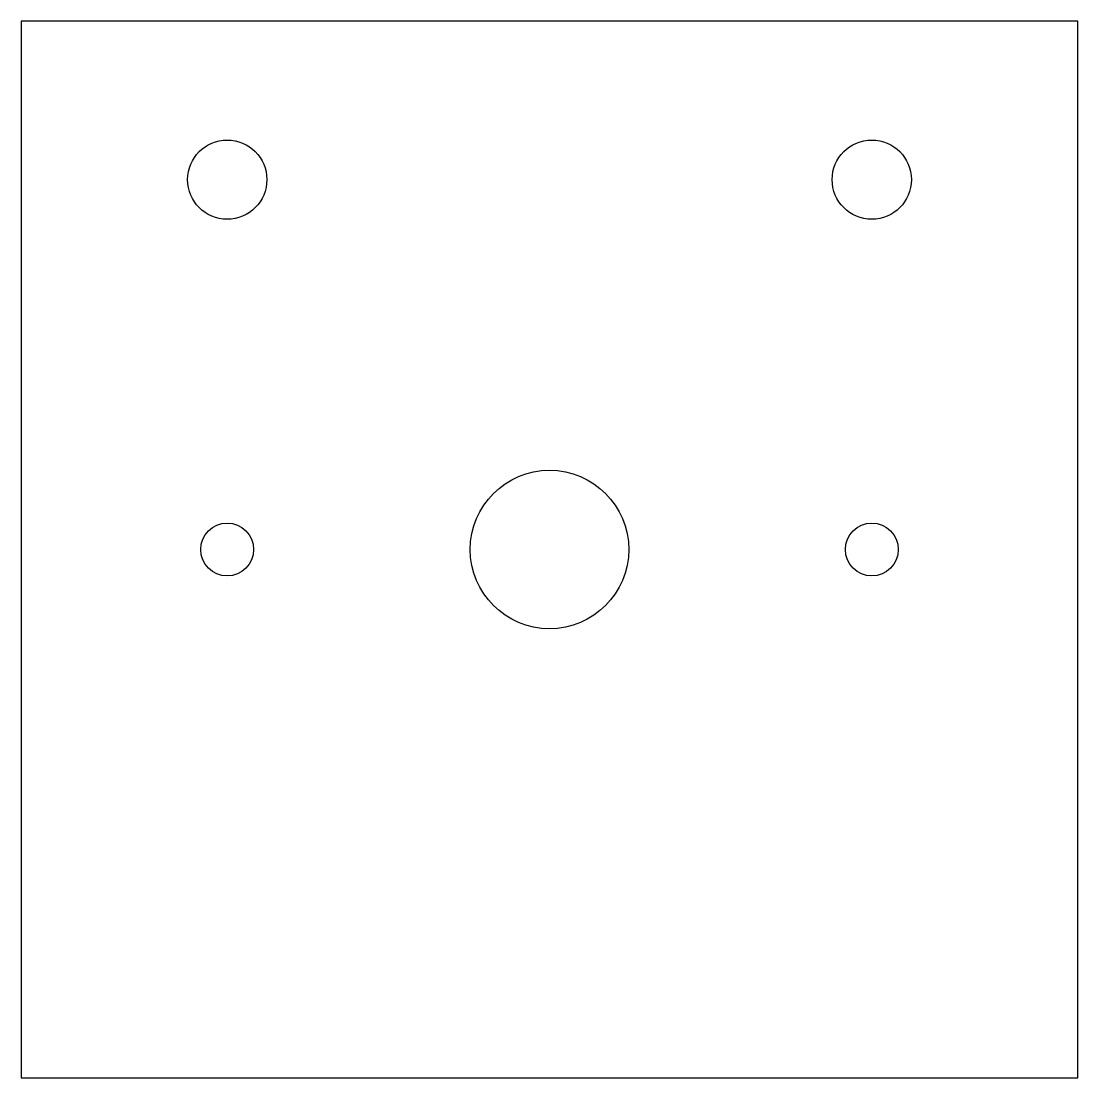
# Model space of a CAD drawing. Header units: millimetres. Extents: x -10 to 10, y -10 to 10.
import ezdxf

# ---------------------------------------------------------------- set-up
doc = ezdxf.new("R2010")
doc.units = ezdxf.units.MM

msp = doc.modelspace()

# ---------------------------------------------------------------- linework, layer by layer
msp.add_lwpolyline([(-10, -10), (10, -10), (10, 10), (-10, 10)], close=True)
for centre, radius in [((-6.1, 7), 0.75), ((6.1, 7), 0.75), ((0, 0), 1.5), ((-6.1, 0), 0.5), ((6.1, 0), 0.5)]:
    msp.add_circle(centre, radius)

doc.saveas('drawing.dxf')
